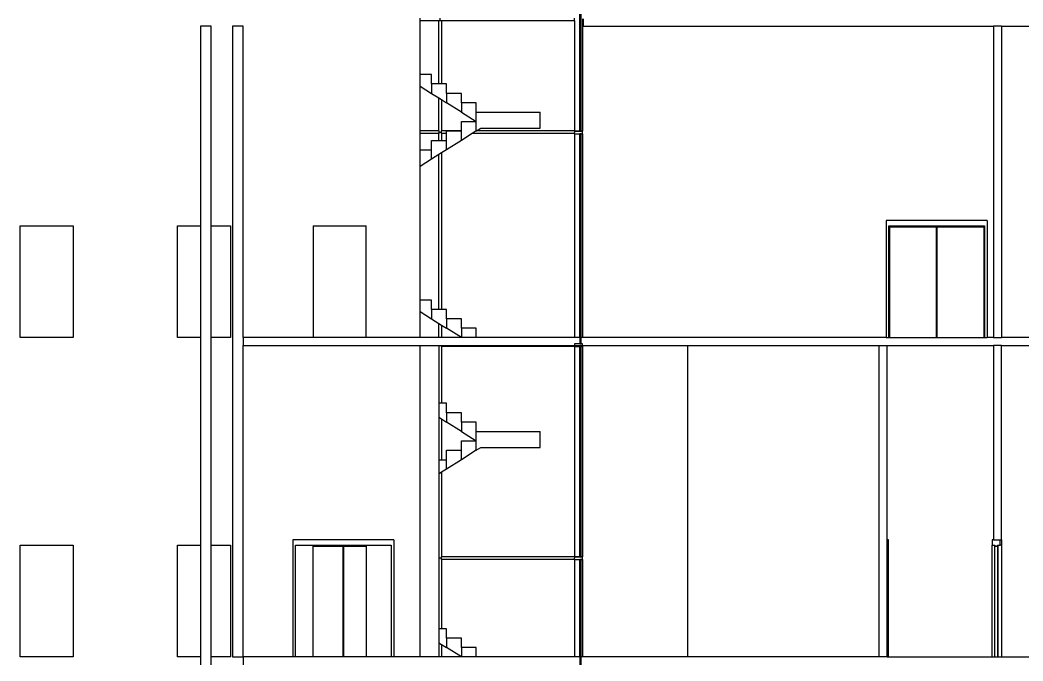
# Model space of a CAD drawing. Extents: x -21493 to 32459, y -48437 to 49697.
# Drawn here: x -10237 to 8608, y -38424 to -26383 of the extents above; entities that cross this region are included whole.
import ezdxf

# ---------------------------------------------------------------- set-up
doc = ezdxf.new("R2010")
doc.units = 0
doc.layers.get('0').update_dxf_attribs({"linetype": 'CONTINUOUS'})
doc.layers.add('SECTIONCUTEDGES', color=7, linetype='CONTINUOUS')

msp = doc.modelspace()

# ---------------------------------------------------------------- linework, layer by layer
for p, q in [((-2718, -26399), (-2718, -26349)), ((-2343, -26399), (-2343, -26349)), ((182, -26399), (182, -26349)), ((332, -26359), (332, -26499)), ((-2368, -26399), (-2718, -26399)), ((-2718, -27408), (-2718, -26399)), ((-2368, -27584), (-2368, -26399)), ((-2343, -26399), (-2368, -26399)), ((-2318, -26399), (-2343, -26399)), ((-2318, -26399), (-2318, -27584)), ((182, -26399), (-2318, -26399)), ((182, -26399), (182, -28466)), ((342, -26499), (332, -26499)), ((332, -26499), (332, -28468)), ((-2503, -27408), (-2718, -27408)), ((-2718, -27626), (-2718, -27408)), ((-2503, -27584), (-2503, -27408)), ((-2718, -28466), (-2718, -27626)), ((-2718, -27626), (-2503, -27761)), ((-2503, -27584), (-2503, -27761)), ((-2368, -27584), (-2503, -27584)), ((-2318, -27584), (-2368, -27584)), ((-2223, -27584), (-2318, -27584)), ((-2223, -27761), (-2223, -27584)), ((-2503, -27761), (-2368, -27847)), ((-2368, -28466), (-2368, -27847)), ((-2368, -27847), (-2318, -27878)), ((-2318, -27878), (-2318, -28466)), ((-2318, -27878), (-2223, -27938)), ((-1943, -27761), (-2223, -27761)), ((-2223, -27761), (-2223, -27938)), ((-1943, -27937), (-1943, -27761)), ((-1943, -28114), (-2223, -27938)), ((-1663, -27937), (-1943, -27937)), ((-1943, -27937), (-1943, -28114)), ((-1663, -28114), (-1663, -27937)), ((-1943, -28114), (-1664, -28290)), ((-1663, -28290), (-1663, -28114)), ((-1663, -28114), (-463, -28114)), ((-463, -28414), (-463, -28114)), ((-1943, -28290), (-1664, -28290)), ((-1943, -28466), (-1943, -28290)), ((-1664, -28290), (-1663, -28290)), ((-1663, -28467), (-1663, -28290)), ((-1661, -28466), (-1577, -28414)), ((-1577, -28414), (-463, -28414)), ((-2368, -28466), (-2718, -28466)), ((-2718, -28516), (-2718, -28466)), ((-2368, -28516), (-2718, -28516)), ((-2718, -28819), (-2718, -28516)), ((-2503, -28819), (-2503, -28643)), ((-2503, -28643), (-2368, -28643)), ((-2368, -28466), (-2368, -28491)), ((-2368, -28491), (-2318, -28491)), ((-2368, -28491), (-2368, -28516)), ((-2368, -28643), (-2368, -28516)), ((-2368, -28643), (-2318, -28643)), ((-1943, -28466), (-2318, -28466)), ((-2318, -28491), (-2318, -28466)), ((-2318, -28516), (-2318, -28491)), ((-2223, -28516), (-2318, -28516)), ((-2318, -28516), (-2318, -28643)), ((-2318, -28643), (-2223, -28643)), ((-2223, -28467), (-1943, -28467)), ((-2223, -28516), (-2223, -28467)), ((-2223, -28643), (-2223, -28516)), ((-2223, -28820), (-2223, -28643)), ((-1943, -28644), (-2223, -28820)), ((-1943, -28467), (-1943, -28466)), ((-1943, -28644), (-1943, -28467)), ((-1740, -28516), (-1943, -28644)), ((-1663, -28467), (-1740, -28516)), ((182, -28516), (-1740, -28516)), ((-1663, -28467), (-1661, -28466)), ((182, -28466), (-1661, -28466)), ((182, -28467), (182, -28466)), ((182, -28468), (182, -28467)), ((182, -28468), (282, -28468)), ((182, -28469), (182, -28468)), ((182, -28519), (182, -32349)), ((307, -28468), (332, -28468)), ((332, -28468), (332, -28469)), ((332, -28519), (332, -32349)), ((-2718, -28819), (-2503, -28819)), ((-2718, -29132), (-2718, -28819)), ((-2503, -28997), (-2503, -28819)), ((-2223, -28820), (-2318, -28880)), ((-2503, -28997), (-2718, -29132)), ((-2368, -28912), (-2503, -28997)), ((-2318, -28880), (-2368, -28912)), ((-2368, -31819), (-2368, -28912)), ((-2318, -28880), (-2318, -31819)), ((-2718, -31643), (-2718, -29132)), ((7938, -30149), (6038, -30149)), ((6038, -30149), (6038, -32349)), ((7938, -30149), (7938, -32349)), ((-10237, -30249), (-9237, -30249)), ((-10237, -32349), (-10237, -30249)), ((-9237, -30249), (-9237, -32349)), ((-7281, -32349), (-7281, -30249)), ((-7281, -30249), (-6843, -30249)), ((-6643, -30249), (-6281, -30249)), ((-6281, -30249), (-6281, -32349)), ((-4731, -30249), (-4731, -32349)), ((-4731, -30249), (-3731, -30249)), ((-3731, -32349), (-3731, -30249)), ((6088, -32349), (6088, -30249)), ((6088, -30249), (7888, -30249)), ((6104, -32349), (6104, -30265)), ((6104, -30265), (6987, -30265)), ((6987, -32349), (6987, -30265)), ((6987, -30265), (6990, -30265)), ((6990, -30265), (6990, -32349)), ((6990, -30265), (7873, -30265)), ((7873, -30265), (7873, -32349)), ((7888, -30249), (7888, -32349)), ((-2503, -31643), (-2718, -31643)), ((-2718, -31861), (-2718, -31643)), ((-2503, -31819), (-2503, -31643)), ((-2503, -31819), (-2503, -31997)), ((-2368, -31819), (-2503, -31819)), ((-2318, -31819), (-2368, -31819)), ((-2223, -31819), (-2318, -31819)), ((-2223, -31996), (-2223, -31819)), ((-2718, -32349), (-2718, -31861)), ((-2718, -31861), (-2503, -31997)), ((-2503, -31997), (-2368, -32082)), ((-1943, -31996), (-2223, -31996)), ((-2223, -31996), (-2223, -32173)), ((-1943, -32172), (-1943, -31996)), ((-2368, -32349), (-2368, -32082)), ((-2368, -32082), (-2318, -32113)), ((-2318, -32113), (-2318, -32349)), ((-2318, -32113), (-2223, -32173)), ((-1944, -32349), (-2223, -32173)), ((-1663, -32172), (-1943, -32172)), ((-1943, -32172), (-1943, -32349)), ((-1663, -32349), (-1663, -32172)), ((-9237, -32349), (-10237, -32349)), ((-6843, -32349), (-7281, -32349)), ((-6281, -32349), (-6643, -32349)), ((-2718, -38349), (-2718, -32499)), ((-2368, -32499), (-2368, -33584)), ((-2318, -32516), (-2318, -32499)), ((182, -32516), (-2318, -32516)), ((-2318, -32516), (-2318, -33584)), ((182, -32519), (182, -36466)), ((332, -32519), (332, -36468)), ((2307, -32499), (2307, -38349)), ((5907, -38349), (5907, -32499)), ((6057, -36149), (6057, -32499)), ((-2318, -33584), (-2368, -33584)), ((-2368, -33584), (-2368, -33847)), ((-2223, -33584), (-2318, -33584)), ((-2223, -33761), (-2223, -33584)), ((-2368, -33847), (-2318, -33878)), ((-2368, -33847), (-2368, -34643)), ((-2318, -33878), (-2318, -34643)), ((-2318, -33878), (-2223, -33938)), ((-1943, -33761), (-2223, -33761)), ((-2223, -33761), (-2223, -33938)), ((-1943, -33937), (-1943, -33761)), ((-1943, -34114), (-2223, -33938)), ((-1663, -33937), (-1943, -33937)), ((-1943, -33937), (-1943, -34114)), ((-1663, -34114), (-1663, -33937)), ((-1943, -34114), (-1664, -34290)), ((-1943, -34467), (-1943, -34290)), ((-1943, -34290), (-1664, -34290)), ((-1664, -34290), (-1663, -34290)), ((-1663, -34290), (-1663, -34114)), ((-1663, -34114), (-463, -34114)), ((-1663, -34467), (-1663, -34290)), ((-463, -34414), (-463, -34114)), ((-2223, -34467), (-1943, -34467)), ((-2223, -34643), (-2223, -34467)), ((-1943, -34644), (-1943, -34467)), ((-1663, -34467), (-1943, -34644)), ((-1663, -34467), (-1577, -34414)), ((-1577, -34414), (-463, -34414)), ((-2368, -34643), (-2318, -34643)), ((-2368, -34643), (-2368, -34912)), ((-2318, -34643), (-2223, -34643)), ((-2223, -34820), (-2223, -34643)), ((-1943, -34644), (-2223, -34820)), ((-2223, -34820), (-2318, -34880)), ((-2318, -34880), (-2368, -34912)), ((-2368, -34912), (-2368, -36491)), ((-2318, -34880), (-2318, -36466)), ((-5112, -36149), (-5112, -38349)), ((-4731, -36149), (-5112, -36149)), ((-3731, -36149), (-4731, -36149)), ((-3212, -36149), (-3731, -36149)), ((-3212, -36149), (-3212, -38349)), ((6082, -36149), (6057, -36149)), ((6057, -38349), (6057, -36149)), ((6082, -38349), (6082, -36149)), ((8207, -36149), (8207, -36249)), ((-10237, -36249), (-9237, -36249)), ((-10237, -38349), (-10237, -36249)), ((-9237, -36249), (-9237, -38349)), ((-7281, -38349), (-7281, -36249)), ((-7281, -36249), (-6843, -36249)), ((-6643, -36249), (-6281, -36249)), ((-6281, -36249), (-6281, -38349)), ((-5062, -38349), (-5062, -36249)), ((-5062, -36249), (-4731, -36249)), ((-4731, -36249), (-3731, -36249)), ((-4731, -36265), (-4731, -36249)), ((-4731, -38349), (-4731, -36265)), ((-4731, -36265), (-4163, -36265)), ((-4163, -38349), (-4163, -36265)), ((-4163, -36265), (-4160, -36265)), ((-4160, -36265), (-4160, -38349)), ((-4160, -36265), (-3731, -36265)), ((-3731, -36249), (-3731, -36265)), ((-3731, -36249), (-3262, -36249)), ((-3731, -36265), (-3731, -38349)), ((-3262, -36249), (-3262, -38349)), ((8032, -38349), (8032, -36249)), ((8082, -38349), (8082, -36265)), ((8133, -36265), (8133, -38349)), ((-2318, -36491), (-2368, -36491)), ((-2368, -36491), (-2368, -37819)), ((182, -36466), (-2318, -36466)), ((-2318, -36491), (-2318, -36466)), ((-2318, -36516), (-2318, -36491)), ((182, -36516), (-2318, -36516)), ((-2318, -36516), (-2318, -37819)), ((182, -36467), (182, -36466)), ((182, -36468), (182, -36467)), ((182, -36468), (282, -36468)), ((182, -36469), (182, -36468)), ((182, -36519), (182, -38349)), ((307, -36468), (332, -36468)), ((332, -36468), (332, -36469)), ((332, -36519), (332, -38349)), ((-2318, -37819), (-2368, -37819)), ((-2368, -37819), (-2368, -38082)), ((-2223, -37819), (-2318, -37819)), ((-2223, -37996), (-2223, -37819)), ((-1943, -37996), (-2223, -37996)), ((-2223, -37996), (-2223, -38173)), ((-1943, -38172), (-1943, -37996)), ((-2368, -38082), (-2318, -38113)), ((-2368, -38082), (-2368, -38349)), ((-2318, -38113), (-2318, -38349)), ((-2318, -38113), (-2223, -38173)), ((-1944, -38349), (-2223, -38173)), ((-1663, -38172), (-1943, -38172)), ((-1943, -38172), (-1943, -38349)), ((-1663, -38349), (-1663, -38172)), ((-9237, -38349), (-10237, -38349)), ((-6843, -38349), (-7281, -38349)), ((-6281, -38349), (-6643, -38349))]:
    msp.add_line(p, q)
at = {"layer": 'SECTIONCUTEDGES'}
for p, q in [((282, -28468), (282, -24519)), ((307, -28468), (307, -24519)), ((342, -26359), (342, -26499)), ((-6643, -26499), (-6843, -26499)), ((-6843, -26499), (-6843, -30249)), ((-6643, -30249), (-6643, -26499)), ((-6243, -26499), (-6243, -38349)), ((-6043, -26499), (-6243, -26499)), ((-6043, -32349), (-6043, -26499)), ((342, -26499), (8057, -26499)), ((8057, -26499), (8057, -32349)), ((8207, -26499), (8057, -26499)), ((8207, -26499), (8207, -32349)), ((8207, -26499), (9957, -26499)), ((282, -28469), (182, -28469)), ((182, -28469), (182, -28492)), ((182, -28492), (182, -28493)), ((182, -28516), (182, -28493)), ((182, -28517), (182, -28516)), ((182, -28517), (182, -28519)), ((182, -28519), (282, -28519)), ((282, -28468), (282, -28469)), ((282, -28469), (307, -28468)), ((332, -28469), (282, -28469)), ((282, -32349), (282, -28519)), ((307, -28519), (282, -28519)), ((307, -32349), (307, -28519)), ((307, -28519), (332, -28519)), ((332, -28519), (332, -28469)), ((-6843, -30249), (-6843, -32349)), ((-6643, -32349), (-6643, -30249)), ((-6843, -32349), (-6843, -36249)), ((-6643, -36249), (-6643, -32349)), ((-6043, -32349), (-6043, -32499)), ((-4731, -32349), (-6043, -32349)), ((-3731, -32349), (-4731, -32349)), ((-2718, -32349), (-3731, -32349)), ((-2368, -32349), (-2718, -32349)), ((-2318, -32349), (-2368, -32349)), ((-1944, -32349), (-2318, -32349)), ((-1943, -32349), (-1944, -32349)), ((-1663, -32349), (-1943, -32349)), ((182, -32349), (-1663, -32349)), ((282, -32349), (182, -32349)), ((282, -32349), (282, -32469)), ((307, -32349), (282, -32349)), ((307, -32469), (307, -32349)), ((332, -32349), (307, -32349)), ((2307, -32349), (332, -32349)), ((6038, -32349), (2307, -32349)), ((6038, -32349), (6088, -32349)), ((6088, -32349), (6104, -32349)), ((6104, -32349), (6987, -32349)), ((6990, -32349), (6987, -32349)), ((6990, -32349), (7873, -32349)), ((7873, -32349), (7888, -32349)), ((7888, -32349), (7938, -32349)), ((8057, -32349), (7938, -32349)), ((8057, -32349), (8207, -32349)), ((21757, -32349), (8207, -32349)), ((-6043, -38349), (-6043, -32499)), ((-6043, -32499), (-4731, -32499)), ((-4731, -32499), (-3731, -32499)), ((-3731, -32499), (-2718, -32499)), ((-2718, -32499), (-2368, -32499)), ((-2368, -32499), (-2318, -32499)), ((-2318, -32499), (182, -32499)), ((182, -32469), (182, -32499)), ((282, -32469), (182, -32469)), ((182, -32499), (182, -32516)), ((182, -32499), (332, -32499)), ((182, -32517), (182, -32516)), ((182, -32517), (182, -32519)), ((182, -32519), (282, -32519)), ((282, -32469), (307, -32469)), ((282, -36468), (282, -32519)), ((307, -32519), (282, -32519)), ((332, -32469), (307, -32469)), ((307, -36468), (307, -32519)), ((307, -32519), (332, -32519)), ((332, -32499), (332, -32469)), ((332, -32519), (332, -32499)), ((332, -32499), (2307, -32499)), ((2307, -32499), (5907, -32499)), ((5907, -32499), (6057, -32499)), ((6057, -32499), (8057, -32499)), ((8057, -32499), (8057, -36149)), ((8207, -32499), (8057, -32499)), ((8207, -36149), (8207, -32499)), ((8207, -32499), (21757, -32499)), ((8057, -36149), (8032, -36149)), ((8032, -36149), (8032, -36249)), ((8057, -36149), (8182, -36149)), ((8182, -36249), (8182, -36149)), ((8182, -36149), (8207, -36149)), ((-6843, -36249), (-6843, -38349)), ((-6643, -38349), (-6643, -36249)), ((8032, -36249), (8082, -36249)), ((8082, -36249), (8082, -36265)), ((8082, -36265), (8133, -36265)), ((8133, -36249), (8137, -36249)), ((8133, -36265), (8133, -36249)), ((8137, -36249), (8137, -38349)), ((8137, -36249), (8182, -36249)), ((8207, -36249), (8182, -36249)), ((8209, -36249), (8207, -36249)), ((8209, -38349), (8209, -36249)), ((282, -36469), (182, -36469)), ((182, -36469), (182, -36492)), ((182, -36493), (182, -36492)), ((182, -36516), (182, -36493)), ((182, -36517), (182, -36516)), ((182, -36517), (182, -36519)), ((182, -36519), (282, -36519)), ((282, -36468), (282, -36469)), ((282, -36469), (307, -36468)), ((332, -36469), (282, -36469)), ((282, -38349), (282, -36519)), ((307, -36519), (282, -36519)), ((307, -38349), (307, -36519)), ((307, -36519), (332, -36519)), ((332, -36519), (332, -36469)), ((-6843, -38349), (-6843, -38499)), ((-6643, -38499), (-6643, -38349)), ((-6243, -38349), (-6043, -38349)), ((-5112, -38349), (-6043, -38349)), ((-6043, -38349), (-6043, -38499)), ((-5062, -38349), (-5112, -38349)), ((-4731, -38349), (-5062, -38349)), ((-4163, -38349), (-4731, -38349)), ((-4160, -38349), (-4163, -38349)), ((-3731, -38349), (-4160, -38349)), ((-3262, -38349), (-3731, -38349)), ((-3212, -38349), (-3262, -38349)), ((-2718, -38349), (-3212, -38349)), ((-2368, -38349), (-2718, -38349)), ((-2318, -38349), (-2368, -38349)), ((-1944, -38349), (-2318, -38349)), ((-1943, -38349), (-1944, -38349)), ((-1663, -38349), (-1943, -38349)), ((182, -38349), (-1663, -38349)), ((282, -38349), (182, -38349)), ((282, -38349), (282, -38499)), ((307, -38349), (282, -38349)), ((307, -38499), (307, -38349)), ((332, -38349), (307, -38349)), ((2307, -38349), (332, -38349)), ((5907, -38349), (2307, -38349)), ((6057, -38349), (5907, -38349)), ((6057, -38349), (6082, -38349)), ((6082, -38349), (8032, -38349)), ((8032, -38349), (8082, -38349)), ((8082, -38349), (8133, -38349)), ((8137, -38349), (8133, -38349)), ((8137, -38349), (8209, -38349)), ((8209, -38349), (21757, -38349))]:
    msp.add_line(p, q, dxfattribs=at)

doc.saveas('drawing.dxf')
